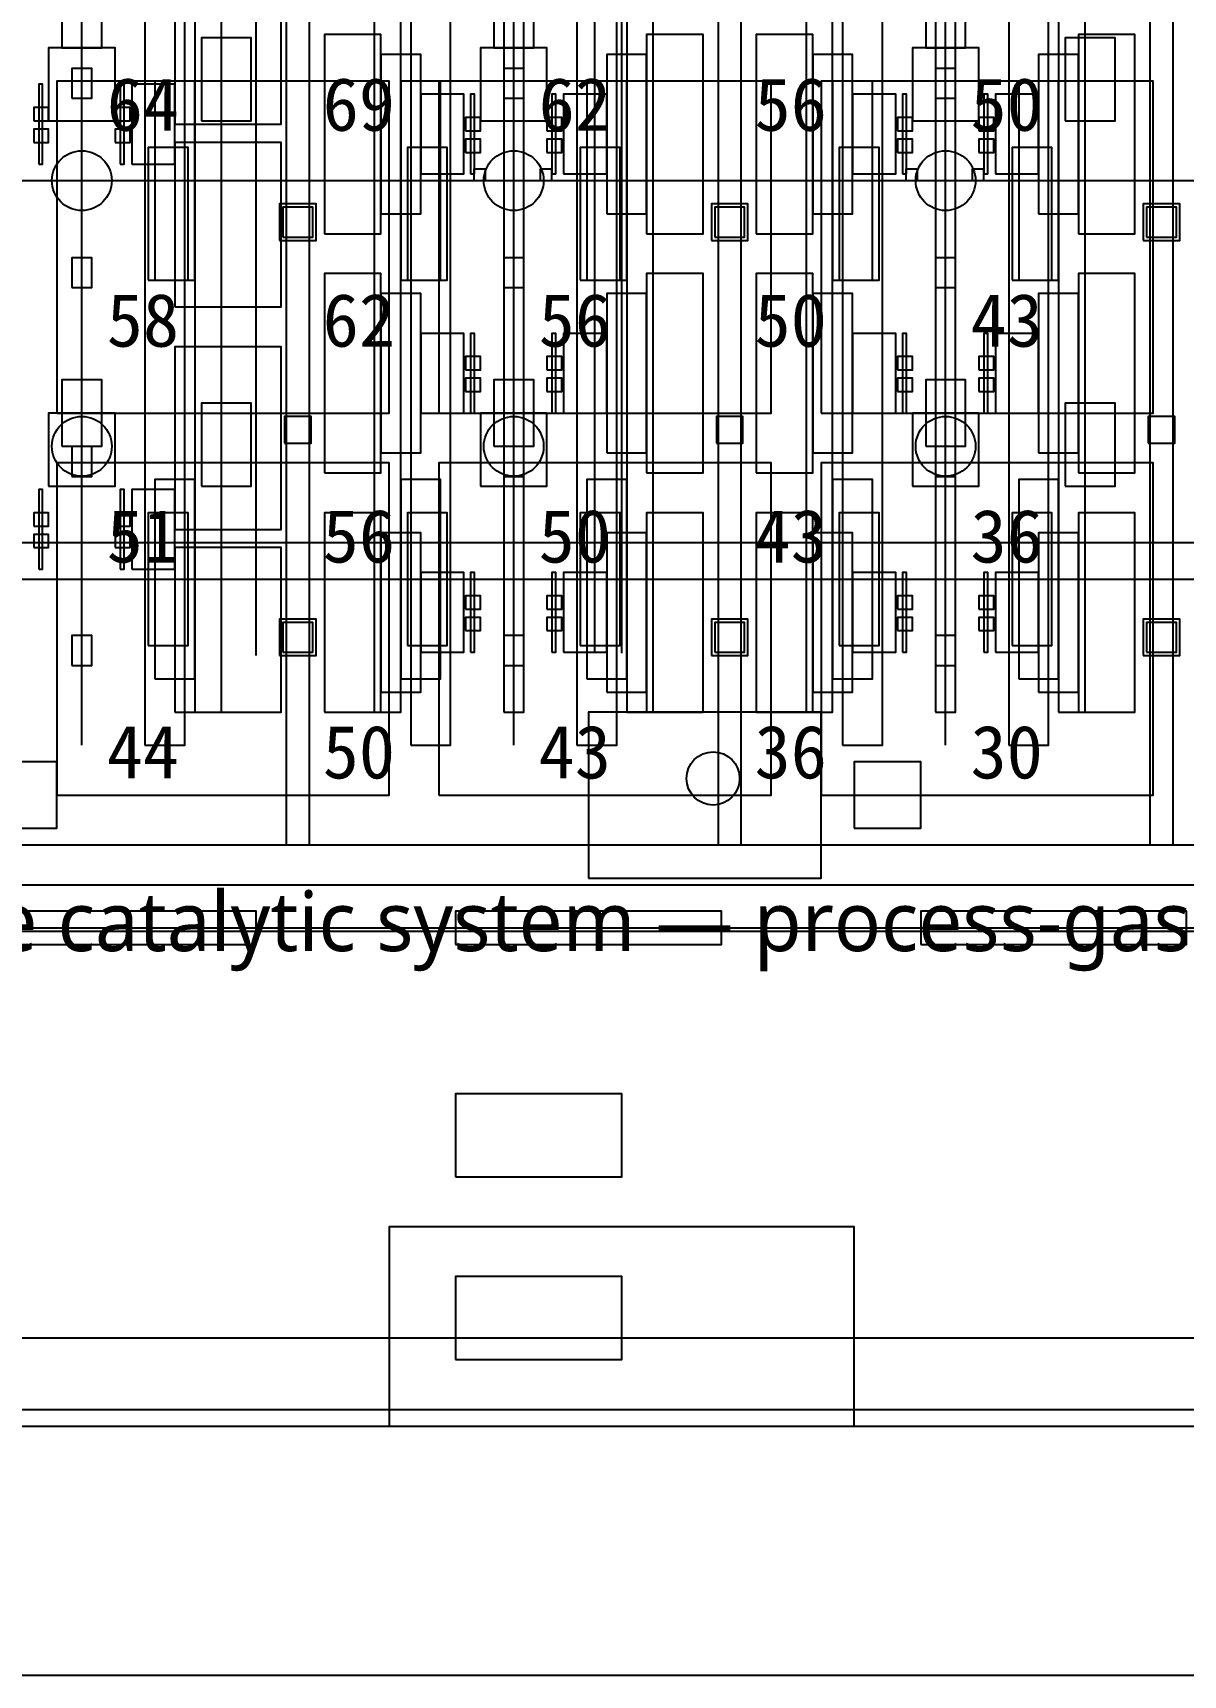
# Model space of a CAD drawing. Header units: metres. Extents: x -1640 to 1560, y -268 to 2338.
# Drawn here: x 132.28 to 166.9, y 862 to 911.45 of the extents above; entities that cross this region are included whole.
import ezdxf

# ---------------------------------------------------------------- set-up
doc = ezdxf.new("R2010")
doc.units = ezdxf.units.M
for name, color, linetype in [('1F_CDS', 5, 'Continuous'), ('1F_CHL', 4, 'Continuous'), ('1F_EHS_GAS_DETECTOR', 6, 'Continuous'), ('1F_EHS_SAFETY_SHOWER_EYEWASH_CONCEPT', 3, 'Continuous'), ('1F_PUMP', 2, 'Continuous'), ('1F_SCR', 3, 'Continuous'), ('1F_STRUCT_COLUMN', 8, 'Continuous'), ('1F_ZONE', 3, 'Continuous'), ('2F_CSF_LATERAL_RACK_CONCEPT', 9, 'Continuous'), ('2F_EHS_GAS_DETECTOR', 6, 'Continuous'), ('2F_RFG', 5, 'Continuous'), ('2F_STRUCT_COLUMN', 8, 'Continuous'), ('2F_VMB', 6, 'Continuous'), ('2F_ZONE', 3, 'Continuous'), ('3F_CLEANROOM_OVERHEAD_PIPE_DUCT_CONCEPT', 9, 'Continuous'), ('3F_EHS_EGRESS_DIST_M', 2, 'Continuous'), ('3F_ETCH', 2, 'Continuous'), ('3F_FOUP', 5, 'Continuous'), ('3F_OHT', 9, 'Continuous'), ('3F_OHTV', 1, 'Continuous'), ('3F_PHOTO', 1, 'Continuous'), ('3F_STRUCT_COLUMN', 8, 'Continuous'), ('3F_TBAR', 6, 'Continuous'), ('3F_ZONE', 3, 'Continuous'), ('4F_DCC', 3, 'Continuous'), ('4F_FFU', 1, 'Continuous'), ('4F_MAU', 2, 'Continuous'), ('4F_STRUCT_PLENUM_TRUSS_CONCEPT', 9, 'Continuous'), ('4F_ZONE', 3, 'Continuous'), ('5F_CDS', 5, 'Continuous'), ('5F_CHL', 4, 'Continuous'), ('5F_EHS_GAS_DETECTOR', 6, 'Continuous'), ('5F_EHS_SAFETY_SHOWER_EYEWASH_CONCEPT', 3, 'Continuous'), ('5F_PUMP', 2, 'Continuous'), ('5F_SCR', 3, 'Continuous'), ('5F_STRUCT_COLUMN', 8, 'Continuous'), ('5F_ZONE', 3, 'Continuous'), ('6F_CSF_LATERAL_RACK_CONCEPT', 9, 'Continuous'), ('6F_EHS_GAS_DETECTOR', 6, 'Continuous'), ('6F_RFG', 5, 'Continuous'), ('6F_STRUCT_COLUMN', 8, 'Continuous'), ('6F_VMB', 6, 'Continuous'), ('6F_ZONE', 3, 'Continuous'), ('7F_CLEANROOM_OVERHEAD_PIPE_DUCT_CONCEPT', 9, 'Continuous'), ('7F_EHS_EGRESS_DIST_M', 2, 'Continuous'), ('7F_ETCH', 2, 'Continuous'), ('7F_FOUP', 5, 'Continuous'), ('7F_OHT', 9, 'Continuous'), ('7F_OHTV', 1, 'Continuous'), ('7F_PHOTO', 1, 'Continuous'), ('7F_STRUCT_COLUMN', 8, 'Continuous'), ('7F_TBAR', 6, 'Continuous'), ('7F_ZONE', 3, 'Continuous'), ('8F_DCC', 3, 'Continuous'), ('8F_FFU', 1, 'Continuous'), ('8F_MAU', 2, 'Continuous'), ('8F_STRUCT_PLENUM_TRUSS_CONCEPT', 9, 'Continuous'), ('8F_ZONE', 3, 'Continuous'), ('EHS_GAS_SUPPLY', 3, 'Continuous'), ('EHS_PROCESS_EXHAUST', 1, 'Continuous'), ('EHS_TREATED_EXHAUST', 30, 'Continuous'), ('OUTLINE', 7, 'Continuous'), ('RF_RSC', 4, 'Continuous'), ('RF_STACK', 2, 'Continuous'), ('UTIL_CHEM_CONCEPT', 6, 'Continuous'), ('UTIL_CHW.R_CONCEPT', 2, 'Continuous'), ('UTIL_CHW.S_CONCEPT', 1, 'Continuous'), ('UTIL_ELEC.LV_CONCEPT', 2, 'Continuous'), ('UTIL_EXH.ACID_CONCEPT', 4, 'Continuous'), ('UTIL_EXH.ALK_CONCEPT', 5, 'Continuous'), ('UTIL_GAS.SPEC_CONCEPT', 3, 'Continuous'), ('UTIL_PCW.R_CONCEPT', 1, 'Continuous'), ('UTIL_PCW.S_CONCEPT', 6, 'Continuous'), ('UTIL_TEXT', 7, 'Continuous'), ('UTIL_UPW.R_CONCEPT', 2, 'Continuous'), ('UTIL_UPW.S_CONCEPT', 1, 'Continuous')]:
    doc.layers.add(name, color=color, linetype=linetype)
doc.styles.add('KO', font='malgun.ttf')

msp = doc.modelspace()

# ---------------------------------------------------------------- linework, layer by layer
at = {"layer": '1F_CDS'}
for points in [[(145, 877), (150, 877), (150, 879.5), (145, 879.5)], [(145, 871.5), (150, 871.5), (150, 874), (145, 874)]]:
    msp.add_lwpolyline(points, close=True, dxfattribs=at)
at = {"layer": '1F_CHL'}
for points in [[(137.35, 908.8), (138.85, 908.8), (138.85, 911.3), (137.35, 911.3)], [(163.35, 908.8), (164.85, 908.8), (164.85, 911.3), (163.35, 911.3)], [(137.35, 897.8), (138.85, 897.8), (138.85, 900.3), (137.35, 900.3)], [(163.35, 897.8), (164.85, 897.8), (164.85, 900.3), (163.35, 900.3)]]:
    msp.add_lwpolyline(points, close=True, dxfattribs=at)
at = {"layer": '1F_EHS_GAS_DETECTOR'}
for centre in [(133.75, 899), (146.75, 899), (159.75, 899)]:
    msp.add_circle(centre, 0.9, dxfattribs=at)
at = {"layer": '1F_EHS_SAFETY_SHOWER_EYEWASH_CONCEPT'}
msp.add_circle((152.75, 889), 0.8, dxfattribs=at)
at = {"layer": '1F_PUMP'}
for points in [[(135.75, 904), (136.95, 904), (136.95, 908), (135.75, 908)], [(143.55, 904), (144.75, 904), (144.75, 908), (143.55, 908)], [(148.75, 904), (149.95, 904), (149.95, 908), (148.75, 908)], [(156.55, 904), (157.75, 904), (157.75, 908), (156.55, 908)], [(161.75, 904), (162.95, 904), (162.95, 908), (161.75, 908)], [(135.75, 893), (136.95, 893), (136.95, 897), (135.75, 897)], [(143.55, 893), (144.75, 893), (144.75, 897), (143.55, 897)], [(148.75, 893), (149.95, 893), (149.95, 897), (148.75, 897)], [(156.55, 893), (157.75, 893), (157.75, 897), (156.55, 897)], [(161.75, 893), (162.95, 893), (162.95, 897), (161.75, 897)]]:
    msp.add_lwpolyline(points, close=True, dxfattribs=at)
at = {"layer": '1F_SCR'}
for points in [[(132.75, 908.8), (134.75, 908.8), (134.75, 911), (132.75, 911)], [(145.75, 908.8), (147.75, 908.8), (147.75, 911), (145.75, 911)], [(158.75, 908.8), (160.75, 908.8), (160.75, 911), (158.75, 911)], [(132.75, 897.8), (134.75, 897.8), (134.75, 900), (132.75, 900)], [(145.75, 897.8), (147.75, 897.8), (147.75, 900), (145.75, 900)], [(158.75, 897.8), (160.75, 897.8), (160.75, 900), (158.75, 900)]]:
    msp.add_lwpolyline(points, close=True, dxfattribs=at)
at = {"layer": '1F_STRUCT_COLUMN'}
for points in [[(139.7, 905.2), (140.8, 905.2), (140.8, 906.3), (139.7, 906.3)], [(152.7, 905.2), (153.8, 905.2), (153.8, 906.3), (152.7, 906.3)], [(165.7, 905.2), (166.8, 905.2), (166.8, 906.3), (165.7, 906.3)], [(139.7, 892.7), (140.8, 892.7), (140.8, 893.8), (139.7, 893.8)], [(152.7, 892.7), (153.8, 892.7), (153.8, 893.8), (152.7, 893.8)], [(165.7, 892.7), (166.8, 892.7), (166.8, 893.8), (165.7, 893.8)]]:
    msp.add_lwpolyline(points, close=True, dxfattribs=at)
at = {"layer": '1F_ZONE'}
msp.add_lwpolyline([(16.5, 887), (290, 887), (290, 1045), (16.5, 1045)], close=True, dxfattribs=at)
at = {"layer": '2F_CSF_LATERAL_RACK_CONCEPT'}
for points in [[(137.15, 891), (137.95, 891), (137.95, 1041), (137.15, 1041)], [(142.55, 891), (143.35, 891), (143.35, 1041), (142.55, 1041)], [(150.15, 891), (150.95, 891), (150.95, 1041), (150.15, 1041)], [(155.55, 891), (156.35, 891), (156.35, 1041), (155.55, 1041)], [(163.15, 891), (163.95, 891), (163.95, 1041), (163.15, 1041)]]:
    msp.add_lwpolyline(points, close=True, dxfattribs=at)
at = {"layer": '2F_EHS_GAS_DETECTOR'}
for centre in [(133.75, 907), (146.75, 907), (159.75, 907)]:
    msp.add_circle(centre, 0.9, dxfattribs=at)
at = {"layer": '2F_RFG'}
for points in [[(135.95, 904), (137.15, 904), (137.15, 910), (135.95, 910)], [(143.35, 904), (144.55, 904), (144.55, 910), (143.35, 910)], [(148.95, 904), (150.15, 904), (150.15, 910), (148.95, 910)], [(156.35, 904), (157.55, 904), (157.55, 910), (156.35, 910)], [(161.95, 904), (163.15, 904), (163.15, 910), (161.95, 910)], [(135.95, 892), (137.15, 892), (137.15, 898), (135.95, 898)], [(143.35, 892), (144.55, 892), (144.55, 898), (143.35, 898)], [(148.95, 892), (150.15, 892), (150.15, 898), (148.95, 898)], [(156.35, 892), (157.55, 892), (157.55, 898), (156.35, 898)], [(161.95, 892), (163.15, 892), (163.15, 898), (161.95, 898)]]:
    msp.add_lwpolyline(points, close=True, dxfattribs=at)
at = {"layer": '2F_STRUCT_COLUMN'}
for points in [[(139.8, 905.3), (140.7, 905.3), (140.7, 906.2), (139.8, 906.2)], [(152.8, 905.3), (153.7, 905.3), (153.7, 906.2), (152.8, 906.2)], [(165.8, 905.3), (166.7, 905.3), (166.7, 906.2), (165.8, 906.2)], [(139.8, 892.8), (140.7, 892.8), (140.7, 893.7), (139.8, 893.7)], [(152.8, 892.8), (153.7, 892.8), (153.7, 893.7), (152.8, 893.7)], [(165.8, 892.8), (166.7, 892.8), (166.7, 893.7), (165.8, 893.7)]]:
    msp.add_lwpolyline(points, close=True, dxfattribs=at)
at = {"layer": '2F_VMB'}
for points in [[(133.15, 911), (134.35, 911), (134.35, 913), (133.15, 913)], [(146.15, 911), (147.35, 911), (147.35, 913), (146.15, 913)], [(159.15, 911), (160.35, 911), (160.35, 913), (159.15, 913)], [(133.15, 899), (134.35, 899), (134.35, 901), (133.15, 901)], [(146.15, 899), (147.35, 899), (147.35, 901), (146.15, 901)], [(159.15, 899), (160.35, 899), (160.35, 901), (159.15, 901)]]:
    msp.add_lwpolyline(points, close=True, dxfattribs=at)
at = {"layer": '2F_ZONE'}
msp.add_lwpolyline([(16.5, 887), (290, 887), (290, 1045), (16.5, 1045)], close=True, dxfattribs=at)
at = {"layer": '3F_CLEANROOM_OVERHEAD_PIPE_DUCT_CONCEPT'}
for points in [[(135.65, 890), (136.85, 890), (136.85, 1042), (135.65, 1042)], [(143.65, 890), (144.85, 890), (144.85, 1042), (143.65, 1042)], [(148.65, 890), (149.85, 890), (149.85, 1042), (148.65, 1042)], [(156.65, 890), (157.85, 890), (157.85, 1042), (156.65, 1042)], [(161.65, 890), (162.85, 890), (162.85, 1042), (161.65, 1042)]]:
    msp.add_lwpolyline(points, close=True, dxfattribs=at)
at = {"layer": '3F_ETCH'}
for points in [[(141.05, 905.4), (142.75, 905.4), (142.75, 911.4), (141.05, 911.4)], [(150.75, 905.4), (152.45, 905.4), (152.45, 911.4), (150.75, 911.4)], [(154.05, 905.4), (155.75, 905.4), (155.75, 911.4), (154.05, 911.4)], [(163.75, 905.4), (165.45, 905.4), (165.45, 911.4), (163.75, 911.4)], [(142.75, 906), (143.95, 906), (143.95, 910.8), (142.75, 910.8)], [(149.55, 906), (150.75, 906), (150.75, 910.8), (149.55, 910.8)], [(155.75, 906), (156.95, 906), (156.95, 910.8), (155.75, 910.8)], [(162.55, 906), (163.75, 906), (163.75, 910.8), (162.55, 910.8)], [(143.95, 907.2), (145.25, 907.2), (145.25, 909.6), (143.95, 909.6)], [(148.25, 907.2), (149.55, 907.2), (149.55, 909.6), (148.25, 909.6)], [(156.95, 907.2), (158.25, 907.2), (158.25, 909.6), (156.95, 909.6)], [(161.25, 907.2), (162.55, 907.2), (162.55, 909.6), (161.25, 909.6)], [(141.05, 898.2), (142.75, 898.2), (142.75, 904.2), (141.05, 904.2)], [(150.75, 898.2), (152.45, 898.2), (152.45, 904.2), (150.75, 904.2)], [(154.05, 898.2), (155.75, 898.2), (155.75, 904.2), (154.05, 904.2)], [(163.75, 898.2), (165.45, 898.2), (165.45, 904.2), (163.75, 904.2)], [(142.75, 898.8), (143.95, 898.8), (143.95, 903.6), (142.75, 903.6)], [(149.55, 898.8), (150.75, 898.8), (150.75, 903.6), (149.55, 903.6)], [(155.75, 898.8), (156.95, 898.8), (156.95, 903.6), (155.75, 903.6)], [(162.55, 898.8), (163.75, 898.8), (163.75, 903.6), (162.55, 903.6)], [(143.95, 900), (145.25, 900), (145.25, 902.4), (143.95, 902.4)], [(148.25, 900), (149.55, 900), (149.55, 902.4), (148.25, 902.4)], [(156.95, 900), (158.25, 900), (158.25, 902.4), (156.95, 902.4)], [(161.25, 900), (162.55, 900), (162.55, 902.4), (161.25, 902.4)], [(141.05, 891), (142.75, 891), (142.75, 897), (141.05, 897)], [(150.75, 891), (152.45, 891), (152.45, 897), (150.75, 897)], [(154.05, 891), (155.75, 891), (155.75, 897), (154.05, 897)], [(163.75, 891), (165.45, 891), (165.45, 897), (163.75, 897)], [(142.75, 891.6), (143.95, 891.6), (143.95, 896.4), (142.75, 896.4)], [(149.55, 891.6), (150.75, 891.6), (150.75, 896.4), (149.55, 896.4)], [(155.75, 891.6), (156.95, 891.6), (156.95, 896.4), (155.75, 896.4)], [(162.55, 891.6), (163.75, 891.6), (163.75, 896.4), (162.55, 896.4)], [(143.95, 892.8), (145.25, 892.8), (145.25, 895.2), (143.95, 895.2)], [(148.25, 892.8), (149.55, 892.8), (149.55, 895.2), (148.25, 895.2)], [(156.95, 892.8), (158.25, 892.8), (158.25, 895.2), (156.95, 895.2)], [(161.25, 892.8), (162.55, 892.8), (162.55, 895.2), (161.25, 895.2)]]:
    msp.add_lwpolyline(points, close=True, dxfattribs=at)
at = {"layer": '3F_FOUP'}
for points in [[(132.3, 908.8), (132.75, 908.8), (132.75, 909.2), (132.3, 909.2)], [(134.75, 908.8), (135.2, 908.8), (135.2, 909.2), (134.75, 909.2)], [(145.3, 908.5), (145.75, 908.5), (145.75, 908.9), (145.3, 908.9)], [(147.75, 908.5), (148.2, 908.5), (148.2, 908.9), (147.75, 908.9)], [(158.3, 908.5), (158.75, 908.5), (158.75, 908.9), (158.3, 908.9)], [(160.75, 908.5), (161.2, 908.5), (161.2, 908.9), (160.75, 908.9)], [(132.3, 908.15), (132.75, 908.15), (132.75, 908.55), (132.3, 908.55)], [(134.75, 908.15), (135.2, 908.15), (135.2, 908.55), (134.75, 908.55)], [(145.3, 907.85), (145.75, 907.85), (145.75, 908.25), (145.3, 908.25)], [(147.75, 907.85), (148.2, 907.85), (148.2, 908.25), (147.75, 908.25)], [(158.3, 907.85), (158.75, 907.85), (158.75, 908.25), (158.3, 908.25)], [(160.75, 907.85), (161.2, 907.85), (161.2, 908.25), (160.75, 908.25)], [(145.3, 901.3), (145.75, 901.3), (145.75, 901.7), (145.3, 901.7)], [(147.75, 901.3), (148.2, 901.3), (148.2, 901.7), (147.75, 901.7)], [(158.3, 901.3), (158.75, 901.3), (158.75, 901.7), (158.3, 901.7)], [(160.75, 901.3), (161.2, 901.3), (161.2, 901.7), (160.75, 901.7)], [(145.3, 900.65), (145.75, 900.65), (145.75, 901.05), (145.3, 901.05)], [(147.75, 900.65), (148.2, 900.65), (148.2, 901.05), (147.75, 901.05)], [(158.3, 900.65), (158.75, 900.65), (158.75, 901.05), (158.3, 901.05)], [(160.75, 900.65), (161.2, 900.65), (161.2, 901.05), (160.75, 901.05)], [(132.3, 896.6), (132.75, 896.6), (132.75, 897), (132.3, 897)], [(134.75, 896.6), (135.2, 896.6), (135.2, 897), (134.75, 897)], [(132.3, 895.95), (132.75, 895.95), (132.75, 896.35), (132.3, 896.35)], [(134.75, 895.95), (135.2, 895.95), (135.2, 896.35), (134.75, 896.35)], [(145.3, 894.1), (145.75, 894.1), (145.75, 894.5), (145.3, 894.5)], [(147.75, 894.1), (148.2, 894.1), (148.2, 894.5), (147.75, 894.5)], [(158.3, 894.1), (158.75, 894.1), (158.75, 894.5), (158.3, 894.5)], [(160.75, 894.1), (161.2, 894.1), (161.2, 894.5), (160.75, 894.5)], [(145.3, 893.45), (145.75, 893.45), (145.75, 893.85), (145.3, 893.85)], [(147.75, 893.45), (148.2, 893.45), (148.2, 893.85), (147.75, 893.85)], [(158.3, 893.45), (158.75, 893.45), (158.75, 893.85), (158.3, 893.85)], [(160.75, 893.45), (161.2, 893.45), (161.2, 893.85), (160.75, 893.85)]]:
    msp.add_lwpolyline(points, close=True, dxfattribs=at)
at = {"layer": '3F_OHT'}
for p, q in [((133.75, 890), (133.75, 962)), ((146.75, 890), (146.75, 962)), ((159.75, 890), (159.75, 962))]:
    msp.add_line(p, q, dxfattribs=at)
at = {"layer": '3F_OHTV'}
for points in [[(133.45, 909.48), (134.05, 909.48), (134.05, 910.38), (133.45, 910.38)], [(146.45, 909.48), (147.05, 909.48), (147.05, 910.38), (146.45, 910.38)], [(159.45, 909.48), (160.05, 909.48), (160.05, 910.38), (159.45, 910.38)], [(133.45, 903.78), (134.05, 903.78), (134.05, 904.68), (133.45, 904.68)], [(146.45, 903.78), (147.05, 903.78), (147.05, 904.68), (146.45, 904.68)], [(159.45, 903.78), (160.05, 903.78), (160.05, 904.68), (159.45, 904.68)], [(133.45, 898.09), (134.05, 898.09), (134.05, 898.99), (133.45, 898.99)], [(146.45, 898.09), (147.05, 898.09), (147.05, 898.99), (146.45, 898.99)], [(159.45, 898.09), (160.05, 898.09), (160.05, 898.99), (159.45, 898.99)], [(133.45, 892.4), (134.05, 892.4), (134.05, 893.3), (133.45, 893.3)], [(146.45, 892.4), (147.05, 892.4), (147.05, 893.3), (146.45, 893.3)], [(159.45, 892.4), (160.05, 892.4), (160.05, 893.3), (159.45, 893.3)]]:
    msp.add_lwpolyline(points, close=True, dxfattribs=at)
at = {"layer": '3F_PHOTO'}
for points in [[(136.55, 908.7), (139.75, 908.7), (139.75, 914.2), (136.55, 914.2)], [(135.25, 907.5), (136.55, 907.5), (136.55, 909.9), (135.25, 909.9)], [(136.55, 903.2), (139.75, 903.2), (139.75, 908.15), (136.55, 908.15)], [(136.55, 896.5), (139.75, 896.5), (139.75, 902), (136.55, 902)], [(135.25, 895.3), (136.55, 895.3), (136.55, 897.7), (135.25, 897.7)], [(136.55, 891), (139.75, 891), (139.75, 895.95), (136.55, 895.95)]]:
    msp.add_lwpolyline(points, close=True, dxfattribs=at)
at = {"layer": '3F_STRUCT_COLUMN'}
for points in [[(139.85, 899.1), (140.65, 899.1), (140.65, 899.9), (139.85, 899.9)], [(152.85, 899.1), (153.65, 899.1), (153.65, 899.9), (152.85, 899.9)], [(165.85, 899.1), (166.65, 899.1), (166.65, 899.9), (165.85, 899.9)]]:
    msp.add_lwpolyline(points, close=True, dxfattribs=at)
at = {"layer": '3F_TBAR'}
for points in [[(132.45, 907.5), (132.57, 907.5), (132.57, 909.9), (132.45, 909.9)], [(134.9, 907.5), (135.02, 907.5), (135.02, 909.9), (134.9, 909.9)], [(145.45, 907.2), (145.57, 907.2), (145.57, 909.6), (145.45, 909.6)], [(147.9, 907.2), (148.02, 907.2), (148.02, 909.6), (147.9, 909.6)], [(158.45, 907.2), (158.57, 907.2), (158.57, 909.6), (158.45, 909.6)], [(160.9, 907.2), (161.02, 907.2), (161.02, 909.6), (160.9, 909.6)], [(145.45, 900), (145.57, 900), (145.57, 902.4), (145.45, 902.4)], [(147.9, 900), (148.02, 900), (148.02, 902.4), (147.9, 902.4)], [(158.45, 900), (158.57, 900), (158.57, 902.4), (158.45, 902.4)], [(160.9, 900), (161.02, 900), (161.02, 902.4), (160.9, 902.4)], [(132.45, 895.3), (132.57, 895.3), (132.57, 897.7), (132.45, 897.7)], [(134.9, 895.3), (135.02, 895.3), (135.02, 897.7), (134.9, 897.7)], [(145.45, 892.8), (145.57, 892.8), (145.57, 895.2), (145.45, 895.2)], [(147.9, 892.8), (148.02, 892.8), (148.02, 895.2), (147.9, 895.2)], [(158.45, 892.8), (158.57, 892.8), (158.57, 895.2), (158.45, 895.2)], [(160.9, 892.8), (161.02, 892.8), (161.02, 895.2), (160.9, 895.2)]]:
    msp.add_lwpolyline(points, close=True, dxfattribs=at)
at = {"layer": '3F_ZONE'}
msp.add_lwpolyline([(16.5, 887), (290, 887), (290, 1045), (16.5, 1045)], close=True, dxfattribs=at)
at = {"layer": '4F_DCC'}
for points in [[(131, 884), (139, 884), (139, 885), (131, 885)], [(145, 884), (153, 884), (153, 885), (145, 885)], [(159, 884), (167, 884), (167, 885), (159, 885)]]:
    msp.add_lwpolyline(points, close=True, dxfattribs=at)
at = {"layer": '4F_FFU'}
for points in [[(133, 900), (143, 900), (143, 910), (133, 910)], [(144.5, 900), (154.5, 900), (154.5, 910), (144.5, 910)], [(156, 900), (166, 900), (166, 910), (156, 910)], [(133, 888.5), (143, 888.5), (143, 898.5), (133, 898.5)], [(144.5, 888.5), (154.5, 888.5), (154.5, 898.5), (144.5, 898.5)], [(156, 888.5), (166, 888.5), (166, 898.5), (156, 898.5)]]:
    msp.add_lwpolyline(points, close=True, dxfattribs=at)
at = {"layer": '4F_MAU'}
msp.add_lwpolyline([(143, 869.5), (157, 869.5), (157, 875.5), (143, 875.5)], close=True, dxfattribs=at)
at = {"layer": '4F_STRUCT_PLENUM_TRUSS_CONCEPT'}
for points in [[(139.9, 887), (140.6, 887), (140.6, 1045), (139.9, 1045)], [(152.9, 887), (153.6, 887), (153.6, 1045), (152.9, 1045)], [(165.9, 887), (166.6, 887), (166.6, 1045), (165.9, 1045)]]:
    msp.add_lwpolyline(points, close=True, dxfattribs=at)
at = {"layer": '4F_ZONE'}
msp.add_lwpolyline([(16.5, 887), (290, 887), (290, 1045), (16.5, 1045)], close=True, dxfattribs=at)
at = {"layer": '5F_CDS'}
for points in [[(145, 877), (150, 877), (150, 879.5), (145, 879.5)], [(145, 871.5), (150, 871.5), (150, 874), (145, 874)]]:
    msp.add_lwpolyline(points, close=True, dxfattribs=at)
at = {"layer": '5F_CHL'}
for points in [[(137.35, 908.8), (138.85, 908.8), (138.85, 911.3), (137.35, 911.3)], [(163.35, 908.8), (164.85, 908.8), (164.85, 911.3), (163.35, 911.3)], [(137.35, 897.8), (138.85, 897.8), (138.85, 900.3), (137.35, 900.3)], [(163.35, 897.8), (164.85, 897.8), (164.85, 900.3), (163.35, 900.3)]]:
    msp.add_lwpolyline(points, close=True, dxfattribs=at)
at = {"layer": '5F_EHS_GAS_DETECTOR'}
for centre in [(133.75, 899), (146.75, 899), (159.75, 899)]:
    msp.add_circle(centre, 0.9, dxfattribs=at)
at = {"layer": '5F_EHS_SAFETY_SHOWER_EYEWASH_CONCEPT'}
msp.add_circle((152.75, 889), 0.8, dxfattribs=at)
at = {"layer": '5F_PUMP'}
for points in [[(135.75, 904), (136.95, 904), (136.95, 908), (135.75, 908)], [(143.55, 904), (144.75, 904), (144.75, 908), (143.55, 908)], [(148.75, 904), (149.95, 904), (149.95, 908), (148.75, 908)], [(156.55, 904), (157.75, 904), (157.75, 908), (156.55, 908)], [(161.75, 904), (162.95, 904), (162.95, 908), (161.75, 908)], [(135.75, 893), (136.95, 893), (136.95, 897), (135.75, 897)], [(143.55, 893), (144.75, 893), (144.75, 897), (143.55, 897)], [(148.75, 893), (149.95, 893), (149.95, 897), (148.75, 897)], [(156.55, 893), (157.75, 893), (157.75, 897), (156.55, 897)], [(161.75, 893), (162.95, 893), (162.95, 897), (161.75, 897)]]:
    msp.add_lwpolyline(points, close=True, dxfattribs=at)
at = {"layer": '5F_SCR'}
for points in [[(132.75, 908.8), (134.75, 908.8), (134.75, 911), (132.75, 911)], [(145.75, 908.8), (147.75, 908.8), (147.75, 911), (145.75, 911)], [(158.75, 908.8), (160.75, 908.8), (160.75, 911), (158.75, 911)], [(132.75, 897.8), (134.75, 897.8), (134.75, 900), (132.75, 900)], [(145.75, 897.8), (147.75, 897.8), (147.75, 900), (145.75, 900)], [(158.75, 897.8), (160.75, 897.8), (160.75, 900), (158.75, 900)]]:
    msp.add_lwpolyline(points, close=True, dxfattribs=at)
at = {"layer": '5F_STRUCT_COLUMN'}
for points in [[(139.7, 905.2), (140.8, 905.2), (140.8, 906.3), (139.7, 906.3)], [(152.7, 905.2), (153.8, 905.2), (153.8, 906.3), (152.7, 906.3)], [(165.7, 905.2), (166.8, 905.2), (166.8, 906.3), (165.7, 906.3)], [(139.7, 892.7), (140.8, 892.7), (140.8, 893.8), (139.7, 893.8)], [(152.7, 892.7), (153.8, 892.7), (153.8, 893.8), (152.7, 893.8)], [(165.7, 892.7), (166.8, 892.7), (166.8, 893.8), (165.7, 893.8)]]:
    msp.add_lwpolyline(points, close=True, dxfattribs=at)
at = {"layer": '5F_ZONE'}
msp.add_lwpolyline([(16.5, 887), (290, 887), (290, 1045), (16.5, 1045)], close=True, dxfattribs=at)
at = {"layer": '6F_CSF_LATERAL_RACK_CONCEPT'}
for points in [[(137.15, 891), (137.95, 891), (137.95, 1041), (137.15, 1041)], [(142.55, 891), (143.35, 891), (143.35, 1041), (142.55, 1041)], [(150.15, 891), (150.95, 891), (150.95, 1041), (150.15, 1041)], [(155.55, 891), (156.35, 891), (156.35, 1041), (155.55, 1041)], [(163.15, 891), (163.95, 891), (163.95, 1041), (163.15, 1041)]]:
    msp.add_lwpolyline(points, close=True, dxfattribs=at)
at = {"layer": '6F_EHS_GAS_DETECTOR'}
for centre in [(133.75, 907), (146.75, 907), (159.75, 907)]:
    msp.add_circle(centre, 0.9, dxfattribs=at)
at = {"layer": '6F_RFG'}
for points in [[(135.95, 904), (137.15, 904), (137.15, 910), (135.95, 910)], [(143.35, 904), (144.55, 904), (144.55, 910), (143.35, 910)], [(148.95, 904), (150.15, 904), (150.15, 910), (148.95, 910)], [(156.35, 904), (157.55, 904), (157.55, 910), (156.35, 910)], [(161.95, 904), (163.15, 904), (163.15, 910), (161.95, 910)], [(135.95, 892), (137.15, 892), (137.15, 898), (135.95, 898)], [(143.35, 892), (144.55, 892), (144.55, 898), (143.35, 898)], [(148.95, 892), (150.15, 892), (150.15, 898), (148.95, 898)], [(156.35, 892), (157.55, 892), (157.55, 898), (156.35, 898)], [(161.95, 892), (163.15, 892), (163.15, 898), (161.95, 898)]]:
    msp.add_lwpolyline(points, close=True, dxfattribs=at)
at = {"layer": '6F_STRUCT_COLUMN'}
for points in [[(139.8, 905.3), (140.7, 905.3), (140.7, 906.2), (139.8, 906.2)], [(152.8, 905.3), (153.7, 905.3), (153.7, 906.2), (152.8, 906.2)], [(165.8, 905.3), (166.7, 905.3), (166.7, 906.2), (165.8, 906.2)], [(139.8, 892.8), (140.7, 892.8), (140.7, 893.7), (139.8, 893.7)], [(152.8, 892.8), (153.7, 892.8), (153.7, 893.7), (152.8, 893.7)], [(165.8, 892.8), (166.7, 892.8), (166.7, 893.7), (165.8, 893.7)]]:
    msp.add_lwpolyline(points, close=True, dxfattribs=at)
at = {"layer": '6F_VMB'}
for points in [[(133.15, 911), (134.35, 911), (134.35, 913), (133.15, 913)], [(146.15, 911), (147.35, 911), (147.35, 913), (146.15, 913)], [(159.15, 911), (160.35, 911), (160.35, 913), (159.15, 913)], [(133.15, 899), (134.35, 899), (134.35, 901), (133.15, 901)], [(146.15, 899), (147.35, 899), (147.35, 901), (146.15, 901)], [(159.15, 899), (160.35, 899), (160.35, 901), (159.15, 901)]]:
    msp.add_lwpolyline(points, close=True, dxfattribs=at)
at = {"layer": '6F_ZONE'}
msp.add_lwpolyline([(16.5, 887), (290, 887), (290, 1045), (16.5, 1045)], close=True, dxfattribs=at)
at = {"layer": '7F_CLEANROOM_OVERHEAD_PIPE_DUCT_CONCEPT'}
for points in [[(135.65, 890), (136.85, 890), (136.85, 1042), (135.65, 1042)], [(143.65, 890), (144.85, 890), (144.85, 1042), (143.65, 1042)], [(148.65, 890), (149.85, 890), (149.85, 1042), (148.65, 1042)], [(156.65, 890), (157.85, 890), (157.85, 1042), (156.65, 1042)], [(161.65, 890), (162.85, 890), (162.85, 1042), (161.65, 1042)]]:
    msp.add_lwpolyline(points, close=True, dxfattribs=at)
at = {"layer": '7F_ETCH'}
for points in [[(141.05, 905.4), (142.75, 905.4), (142.75, 911.4), (141.05, 911.4)], [(150.75, 905.4), (152.45, 905.4), (152.45, 911.4), (150.75, 911.4)], [(154.05, 905.4), (155.75, 905.4), (155.75, 911.4), (154.05, 911.4)], [(163.75, 905.4), (165.45, 905.4), (165.45, 911.4), (163.75, 911.4)], [(142.75, 906), (143.95, 906), (143.95, 910.8), (142.75, 910.8)], [(149.55, 906), (150.75, 906), (150.75, 910.8), (149.55, 910.8)], [(155.75, 906), (156.95, 906), (156.95, 910.8), (155.75, 910.8)], [(162.55, 906), (163.75, 906), (163.75, 910.8), (162.55, 910.8)], [(143.95, 907.2), (145.25, 907.2), (145.25, 909.6), (143.95, 909.6)], [(148.25, 907.2), (149.55, 907.2), (149.55, 909.6), (148.25, 909.6)], [(156.95, 907.2), (158.25, 907.2), (158.25, 909.6), (156.95, 909.6)], [(161.25, 907.2), (162.55, 907.2), (162.55, 909.6), (161.25, 909.6)], [(141.05, 898.2), (142.75, 898.2), (142.75, 904.2), (141.05, 904.2)], [(150.75, 898.2), (152.45, 898.2), (152.45, 904.2), (150.75, 904.2)], [(154.05, 898.2), (155.75, 898.2), (155.75, 904.2), (154.05, 904.2)], [(163.75, 898.2), (165.45, 898.2), (165.45, 904.2), (163.75, 904.2)], [(142.75, 898.8), (143.95, 898.8), (143.95, 903.6), (142.75, 903.6)], [(149.55, 898.8), (150.75, 898.8), (150.75, 903.6), (149.55, 903.6)], [(155.75, 898.8), (156.95, 898.8), (156.95, 903.6), (155.75, 903.6)], [(162.55, 898.8), (163.75, 898.8), (163.75, 903.6), (162.55, 903.6)], [(143.95, 900), (145.25, 900), (145.25, 902.4), (143.95, 902.4)], [(148.25, 900), (149.55, 900), (149.55, 902.4), (148.25, 902.4)], [(156.95, 900), (158.25, 900), (158.25, 902.4), (156.95, 902.4)], [(161.25, 900), (162.55, 900), (162.55, 902.4), (161.25, 902.4)], [(141.05, 891), (142.75, 891), (142.75, 897), (141.05, 897)], [(150.75, 891), (152.45, 891), (152.45, 897), (150.75, 897)], [(154.05, 891), (155.75, 891), (155.75, 897), (154.05, 897)], [(163.75, 891), (165.45, 891), (165.45, 897), (163.75, 897)], [(142.75, 891.6), (143.95, 891.6), (143.95, 896.4), (142.75, 896.4)], [(149.55, 891.6), (150.75, 891.6), (150.75, 896.4), (149.55, 896.4)], [(155.75, 891.6), (156.95, 891.6), (156.95, 896.4), (155.75, 896.4)], [(162.55, 891.6), (163.75, 891.6), (163.75, 896.4), (162.55, 896.4)], [(143.95, 892.8), (145.25, 892.8), (145.25, 895.2), (143.95, 895.2)], [(148.25, 892.8), (149.55, 892.8), (149.55, 895.2), (148.25, 895.2)], [(156.95, 892.8), (158.25, 892.8), (158.25, 895.2), (156.95, 895.2)], [(161.25, 892.8), (162.55, 892.8), (162.55, 895.2), (161.25, 895.2)]]:
    msp.add_lwpolyline(points, close=True, dxfattribs=at)
at = {"layer": '7F_FOUP'}
for points in [[(132.3, 908.8), (132.75, 908.8), (132.75, 909.2), (132.3, 909.2)], [(134.75, 908.8), (135.2, 908.8), (135.2, 909.2), (134.75, 909.2)], [(145.3, 908.5), (145.75, 908.5), (145.75, 908.9), (145.3, 908.9)], [(147.75, 908.5), (148.2, 908.5), (148.2, 908.9), (147.75, 908.9)], [(158.3, 908.5), (158.75, 908.5), (158.75, 908.9), (158.3, 908.9)], [(160.75, 908.5), (161.2, 908.5), (161.2, 908.9), (160.75, 908.9)], [(132.3, 908.15), (132.75, 908.15), (132.75, 908.55), (132.3, 908.55)], [(134.75, 908.15), (135.2, 908.15), (135.2, 908.55), (134.75, 908.55)], [(145.3, 907.85), (145.75, 907.85), (145.75, 908.25), (145.3, 908.25)], [(147.75, 907.85), (148.2, 907.85), (148.2, 908.25), (147.75, 908.25)], [(158.3, 907.85), (158.75, 907.85), (158.75, 908.25), (158.3, 908.25)], [(160.75, 907.85), (161.2, 907.85), (161.2, 908.25), (160.75, 908.25)], [(145.3, 901.3), (145.75, 901.3), (145.75, 901.7), (145.3, 901.7)], [(147.75, 901.3), (148.2, 901.3), (148.2, 901.7), (147.75, 901.7)], [(158.3, 901.3), (158.75, 901.3), (158.75, 901.7), (158.3, 901.7)], [(160.75, 901.3), (161.2, 901.3), (161.2, 901.7), (160.75, 901.7)], [(145.3, 900.65), (145.75, 900.65), (145.75, 901.05), (145.3, 901.05)], [(147.75, 900.65), (148.2, 900.65), (148.2, 901.05), (147.75, 901.05)], [(158.3, 900.65), (158.75, 900.65), (158.75, 901.05), (158.3, 901.05)], [(160.75, 900.65), (161.2, 900.65), (161.2, 901.05), (160.75, 901.05)], [(132.3, 896.6), (132.75, 896.6), (132.75, 897), (132.3, 897)], [(134.75, 896.6), (135.2, 896.6), (135.2, 897), (134.75, 897)], [(132.3, 895.95), (132.75, 895.95), (132.75, 896.35), (132.3, 896.35)], [(134.75, 895.95), (135.2, 895.95), (135.2, 896.35), (134.75, 896.35)], [(145.3, 894.1), (145.75, 894.1), (145.75, 894.5), (145.3, 894.5)], [(147.75, 894.1), (148.2, 894.1), (148.2, 894.5), (147.75, 894.5)], [(158.3, 894.1), (158.75, 894.1), (158.75, 894.5), (158.3, 894.5)], [(160.75, 894.1), (161.2, 894.1), (161.2, 894.5), (160.75, 894.5)], [(145.3, 893.45), (145.75, 893.45), (145.75, 893.85), (145.3, 893.85)], [(147.75, 893.45), (148.2, 893.45), (148.2, 893.85), (147.75, 893.85)], [(158.3, 893.45), (158.75, 893.45), (158.75, 893.85), (158.3, 893.85)], [(160.75, 893.45), (161.2, 893.45), (161.2, 893.85), (160.75, 893.85)]]:
    msp.add_lwpolyline(points, close=True, dxfattribs=at)
at = {"layer": '7F_OHT'}
for p, q in [((133.75, 890), (133.75, 962)), ((146.75, 890), (146.75, 962)), ((159.75, 890), (159.75, 962))]:
    msp.add_line(p, q, dxfattribs=at)
at = {"layer": '7F_OHTV'}
for points in [[(133.45, 909.48), (134.05, 909.48), (134.05, 910.38), (133.45, 910.38)], [(146.45, 909.48), (147.05, 909.48), (147.05, 910.38), (146.45, 910.38)], [(159.45, 909.48), (160.05, 909.48), (160.05, 910.38), (159.45, 910.38)], [(133.45, 903.78), (134.05, 903.78), (134.05, 904.68), (133.45, 904.68)], [(146.45, 903.78), (147.05, 903.78), (147.05, 904.68), (146.45, 904.68)], [(159.45, 903.78), (160.05, 903.78), (160.05, 904.68), (159.45, 904.68)], [(133.45, 898.09), (134.05, 898.09), (134.05, 898.99), (133.45, 898.99)], [(146.45, 898.09), (147.05, 898.09), (147.05, 898.99), (146.45, 898.99)], [(159.45, 898.09), (160.05, 898.09), (160.05, 898.99), (159.45, 898.99)], [(133.45, 892.4), (134.05, 892.4), (134.05, 893.3), (133.45, 893.3)], [(146.45, 892.4), (147.05, 892.4), (147.05, 893.3), (146.45, 893.3)], [(159.45, 892.4), (160.05, 892.4), (160.05, 893.3), (159.45, 893.3)]]:
    msp.add_lwpolyline(points, close=True, dxfattribs=at)
at = {"layer": '7F_PHOTO'}
for points in [[(136.55, 908.7), (139.75, 908.7), (139.75, 914.2), (136.55, 914.2)], [(135.25, 907.5), (136.55, 907.5), (136.55, 909.9), (135.25, 909.9)], [(136.55, 903.2), (139.75, 903.2), (139.75, 908.15), (136.55, 908.15)], [(136.55, 896.5), (139.75, 896.5), (139.75, 902), (136.55, 902)], [(135.25, 895.3), (136.55, 895.3), (136.55, 897.7), (135.25, 897.7)], [(136.55, 891), (139.75, 891), (139.75, 895.95), (136.55, 895.95)]]:
    msp.add_lwpolyline(points, close=True, dxfattribs=at)
at = {"layer": '7F_STRUCT_COLUMN'}
for points in [[(139.85, 899.1), (140.65, 899.1), (140.65, 899.9), (139.85, 899.9)], [(152.85, 899.1), (153.65, 899.1), (153.65, 899.9), (152.85, 899.9)], [(165.85, 899.1), (166.65, 899.1), (166.65, 899.9), (165.85, 899.9)]]:
    msp.add_lwpolyline(points, close=True, dxfattribs=at)
at = {"layer": '7F_TBAR'}
for points in [[(132.45, 907.5), (132.57, 907.5), (132.57, 909.9), (132.45, 909.9)], [(134.9, 907.5), (135.02, 907.5), (135.02, 909.9), (134.9, 909.9)], [(145.45, 907.2), (145.57, 907.2), (145.57, 909.6), (145.45, 909.6)], [(147.9, 907.2), (148.02, 907.2), (148.02, 909.6), (147.9, 909.6)], [(158.45, 907.2), (158.57, 907.2), (158.57, 909.6), (158.45, 909.6)], [(160.9, 907.2), (161.02, 907.2), (161.02, 909.6), (160.9, 909.6)], [(145.45, 900), (145.57, 900), (145.57, 902.4), (145.45, 902.4)], [(147.9, 900), (148.02, 900), (148.02, 902.4), (147.9, 902.4)], [(158.45, 900), (158.57, 900), (158.57, 902.4), (158.45, 902.4)], [(160.9, 900), (161.02, 900), (161.02, 902.4), (160.9, 902.4)], [(132.45, 895.3), (132.57, 895.3), (132.57, 897.7), (132.45, 897.7)], [(134.9, 895.3), (135.02, 895.3), (135.02, 897.7), (134.9, 897.7)], [(145.45, 892.8), (145.57, 892.8), (145.57, 895.2), (145.45, 895.2)], [(147.9, 892.8), (148.02, 892.8), (148.02, 895.2), (147.9, 895.2)], [(158.45, 892.8), (158.57, 892.8), (158.57, 895.2), (158.45, 895.2)], [(160.9, 892.8), (161.02, 892.8), (161.02, 895.2), (160.9, 895.2)]]:
    msp.add_lwpolyline(points, close=True, dxfattribs=at)
at = {"layer": '7F_ZONE'}
msp.add_lwpolyline([(16.5, 887), (290, 887), (290, 1045), (16.5, 1045)], close=True, dxfattribs=at)
at = {"layer": '8F_DCC'}
for points in [[(131, 884), (139, 884), (139, 885), (131, 885)], [(145, 884), (153, 884), (153, 885), (145, 885)], [(159, 884), (167, 884), (167, 885), (159, 885)]]:
    msp.add_lwpolyline(points, close=True, dxfattribs=at)
at = {"layer": '8F_FFU'}
for points in [[(133, 900), (143, 900), (143, 910), (133, 910)], [(144.5, 900), (154.5, 900), (154.5, 910), (144.5, 910)], [(156, 900), (166, 900), (166, 910), (156, 910)], [(133, 888.5), (143, 888.5), (143, 898.5), (133, 898.5)], [(144.5, 888.5), (154.5, 888.5), (154.5, 898.5), (144.5, 898.5)], [(156, 888.5), (166, 888.5), (166, 898.5), (156, 898.5)]]:
    msp.add_lwpolyline(points, close=True, dxfattribs=at)
at = {"layer": '8F_MAU'}
msp.add_lwpolyline([(143, 869.5), (157, 869.5), (157, 875.5), (143, 875.5)], close=True, dxfattribs=at)
at = {"layer": '8F_STRUCT_PLENUM_TRUSS_CONCEPT'}
for points in [[(139.9, 887), (140.6, 887), (140.6, 1045), (139.9, 1045)], [(152.9, 887), (153.6, 887), (153.6, 1045), (152.9, 1045)], [(165.9, 887), (166.6, 887), (166.6, 1045), (165.9, 1045)]]:
    msp.add_lwpolyline(points, close=True, dxfattribs=at)
at = {"layer": '8F_ZONE'}
msp.add_lwpolyline([(16.5, 887), (290, 887), (290, 1045), (16.5, 1045)], close=True, dxfattribs=at)
at = {"layer": 'EHS_GAS_SUPPLY'}
for points in [[(147.55, 907), (147.9, 907), (147.9, 907.35), (147.55, 907.35)], [(147.55, 907), (147.9, 907), (147.9, 907.35), (147.55, 907.35)], [(160.55, 907), (160.9, 907), (160.9, 907.35), (160.55, 907.35)], [(160.55, 907), (160.9, 907), (160.9, 907.35), (160.55, 907.35)]]:
    msp.add_lwpolyline(points, close=True, dxfattribs=at)
at = {"layer": 'EHS_PROCESS_EXHAUST'}
for points in [[(145.55, 907), (145.9, 907), (145.9, 907.35), (145.55, 907.35)], [(145.55, 907), (145.9, 907), (145.9, 907.35), (145.55, 907.35)], [(158.55, 907), (158.9, 907), (158.9, 907.35), (158.55, 907.35)], [(158.55, 907), (158.9, 907), (158.9, 907.35), (158.55, 907.35)]]:
    msp.add_lwpolyline(points, close=True, dxfattribs=at)
at = {"layer": 'EHS_TREATED_EXHAUST'}
for points in [[(146.45, 891), (147.05, 891), (147.05, 1053), (146.45, 1053)], [(146.45, 891), (147.05, 891), (147.05, 1053), (146.45, 1053)], [(159.45, 891), (160.05, 891), (160.05, 1053), (159.45, 1053)], [(159.45, 891), (160.05, 891), (160.05, 1053), (159.45, 1053)]]:
    msp.add_lwpolyline(points, close=True, dxfattribs=at)
at = {"layer": 'OUTLINE'}
msp.add_lwpolyline([(-307, 862), (347, 862), (347, 1070), (-307, 1070)], close=True, dxfattribs=at)
at = {"layer": 'RF_RSC'}
msp.add_lwpolyline([(149, 886), (156, 886), (156, 891), (149, 891)], close=True, dxfattribs=at)
at = {"layer": 'RF_STACK'}
for points in [[(131, 887.5), (133, 887.5), (133, 889.5), (131, 889.5)], [(157, 887.5), (159, 887.5), (159, 889.5), (157, 889.5)]]:
    msp.add_lwpolyline(points, close=True, dxfattribs=at)
at = {"layer": 'UTIL_CHEM_CONCEPT'}
msp.add_line((-273.3, 869.5), (286.3, 869.5), dxfattribs=at)
msp.add_line((-273.3, 869.5), (286.3, 869.5), dxfattribs=at)
at = {"layer": 'UTIL_CHW.R_CONCEPT'}
msp.add_line((-276.2, 885.8), (287.8, 885.8), dxfattribs=at)
msp.add_line((-276.2, 885.8), (287.8, 885.8), dxfattribs=at)
at = {"layer": 'UTIL_CHW.S_CONCEPT'}
msp.add_line((-277.5, 884.5), (286.5, 884.5), dxfattribs=at)
msp.add_line((-277.5, 884.5), (286.5, 884.5), dxfattribs=at)
at = {"layer": 'UTIL_ELEC.LV_CONCEPT'}
msp.add_line((139, 892.7), (139, 1053.3), dxfattribs=at)
msp.add_line((139, 892.7), (139, 1053.3), dxfattribs=at)
at = {"layer": 'UTIL_EXH.ACID_CONCEPT'}
for p, q in [((-279.4, 885.8), (288.4, 885.8)), ((-279.4, 885.8), (288.4, 885.8)), ((-267.55, 870), (295.55, 870))]:
    msp.add_line(p, q, dxfattribs=at)
at = {"layer": 'UTIL_EXH.ALK_CONCEPT'}
for p, q in [((-279.4, 884.4), (288.4, 884.4)), ((-279.4, 884.4), (288.4, 884.4)), ((-267.55, 872.16), (295.55, 872.16))]:
    msp.add_line(p, q, dxfattribs=at)
at = {"layer": 'UTIL_GAS.SPEC_CONCEPT'}
msp.add_line((-275.3, 907), (286.3, 907), dxfattribs=at)
msp.add_line((-275.3, 907), (286.3, 907), dxfattribs=at)
at = {"layer": 'UTIL_PCW.R_CONCEPT'}
msp.add_line((150.005, 892.77), (150.005, 1039.22), dxfattribs=at)
msp.add_line((150.005, 892.77), (150.005, 1039.22), dxfattribs=at)
at = {"layer": 'UTIL_PCW.S_CONCEPT'}
msp.add_line((149.195, 892.77), (149.195, 1039.22), dxfattribs=at)
msp.add_line((149.195, 892.77), (149.195, 1039.22), dxfattribs=at)
at = {"layer": 'UTIL_UPW.R_CONCEPT'}
msp.add_line((-277.3, 896.1), (286.3, 896.1), dxfattribs=at)
msp.add_line((-277.3, 896.1), (286.3, 896.1), dxfattribs=at)
at = {"layer": 'UTIL_UPW.S_CONCEPT'}
msp.add_line((-277.3, 895), (286.3, 895), dxfattribs=at)
msp.add_line((-277.3, 895), (286.3, 895), dxfattribs=at)

# ---------------------------------------------------------------- texts
at = {"layer": '3F_EHS_EGRESS_DIST_M'}
for s, p in [('64', (134.5, 908.5)), ('69', (141, 908.5)), ('62', (147.5, 908.5)), ('56', (154, 908.5)), ('50', (160.5, 908.5)), ('58', (134.5, 902)), ('62', (141, 902)), ('56', (147.5, 902)), ('50', (154, 902)), ('43', (160.5, 902)), ('51', (134.5, 895.5)), ('56', (141, 895.5)), ('50', (147.5, 895.5)), ('43', (154, 895.5)), ('36', (160.5, 895.5)), ('44', (134.5, 889)), ('50', (141, 889)), ('43', (147.5, 889)), ('36', (154, 889)), ('30', (160.5, 889))]:
    msp.add_text(s, height=1.6, dxfattribs=at).set_placement(p)
at = {"layer": '7F_EHS_EGRESS_DIST_M'}
for s, p in [('64', (134.5, 908.5)), ('69', (141, 908.5)), ('62', (147.5, 908.5)), ('56', (154, 908.5)), ('50', (160.5, 908.5)), ('58', (134.5, 902)), ('62', (141, 902)), ('56', (147.5, 902)), ('50', (154, 902)), ('43', (160.5, 902)), ('51', (134.5, 895.5)), ('56', (141, 895.5)), ('50', (147.5, 895.5)), ('43', (154, 895.5)), ('36', (160.5, 895.5)), ('44', (134.5, 889)), ('50', (141, 889)), ('43', (147.5, 889)), ('36', (154, 889)), ('30', (160.5, 889))]:
    msp.add_text(s, height=1.6, dxfattribs=at).set_placement(p)
at = {"layer": 'UTIL_TEXT', "style": 'KO'}
msp.add_text('P4 rooftop RCS (regenerative catalytic system — process-gas abatement, named in the sustainability report; location is concept)', height=1.8, dxfattribs=at).set_placement((100.5, 883.8))

doc.saveas('drawing.dxf')
